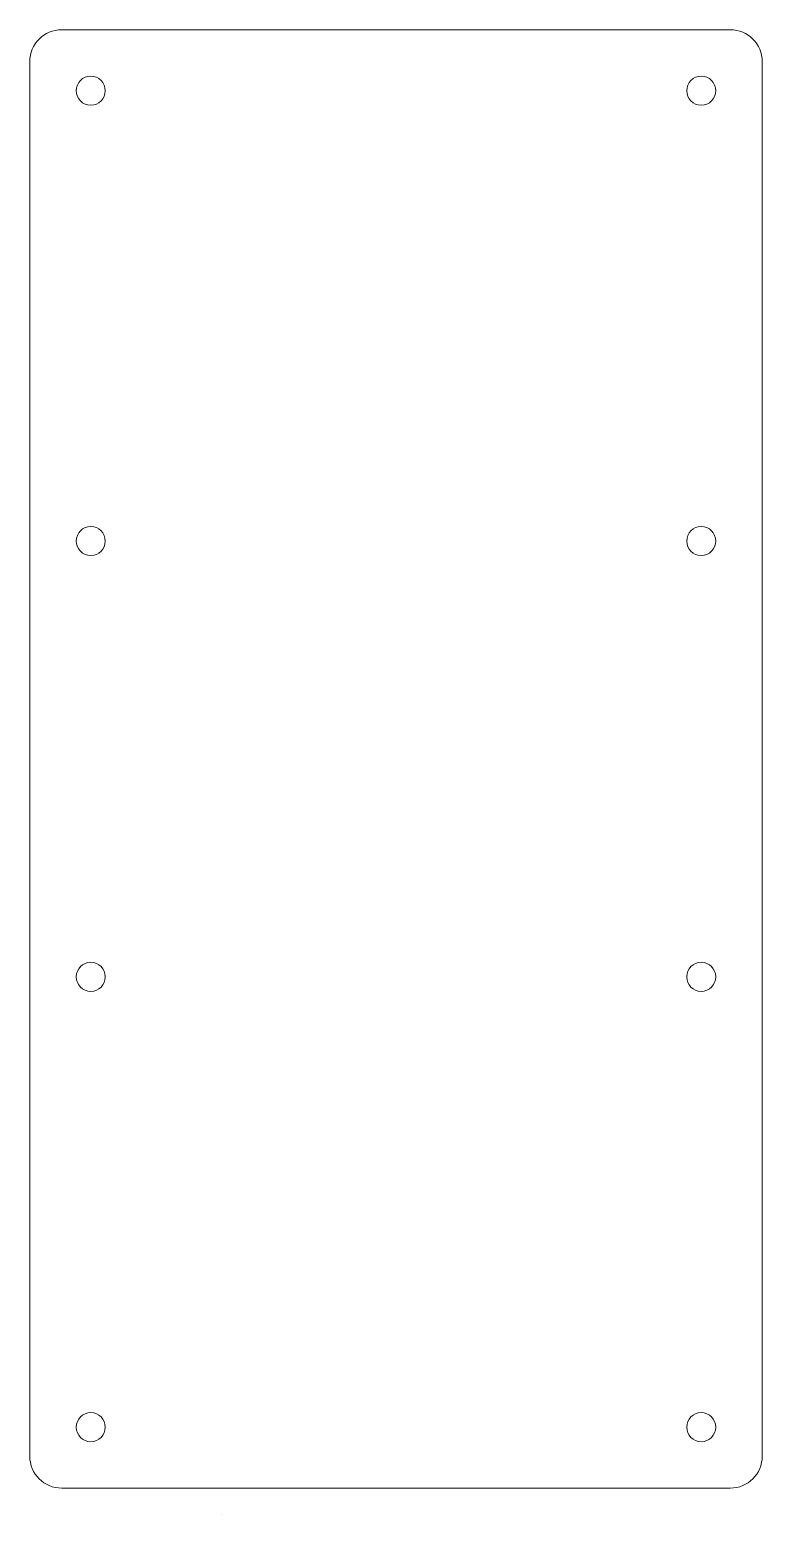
# Model space of a CAD drawing. Header units: millimetres. Extents: x 0 to 50, y -2 to 100.
import ezdxf

# ---------------------------------------------------------------- set-up
doc = ezdxf.new("R2010")
doc.units = ezdxf.units.MM
doc.linetypes.add('DASHEDX2', pattern=[38.1, 25.4, -12.7])
doc.layers.add('Cut', color=5, linetype='CONTINUOUS', lineweight=5, true_color=0x0000ff)
doc.layers.add('Guide Panel', color=94, linetype='DASHEDX2', lineweight=5, true_color=0x008000)

msp = doc.modelspace()

# ---------------------------------------------------------------- linework, layer by layer
at = {"layer": 'Cut'}
for p, q in [((48, 100.2), (2, 100.2)), ((-0.2, 98), (-0.2, 2)), ((50.2, 2), (50.2, 98)), ((2, -0.2), (48, -0.2))]:
    msp.add_line(p, q, dxfattribs=at)
for centre in [(4, 96), (46, 96), (4, 65), (46, 65), (4, 35), (46, 35), (4, 4), (46, 4)]:
    msp.add_circle(centre, 1, dxfattribs=at)
for centre, start, end in [((2, 98), 90, 180), ((48, 98), 0, 90), ((2, 2), 180, 270), ((48, 2), 270, 0)]:
    msp.add_arc(centre, 2.2, start, end, dxfattribs=at)
at = {"layer": 'Guide Panel'}
msp.add_line((13, -2), (13, -2), dxfattribs=at)

doc.saveas('drawing.dxf')
